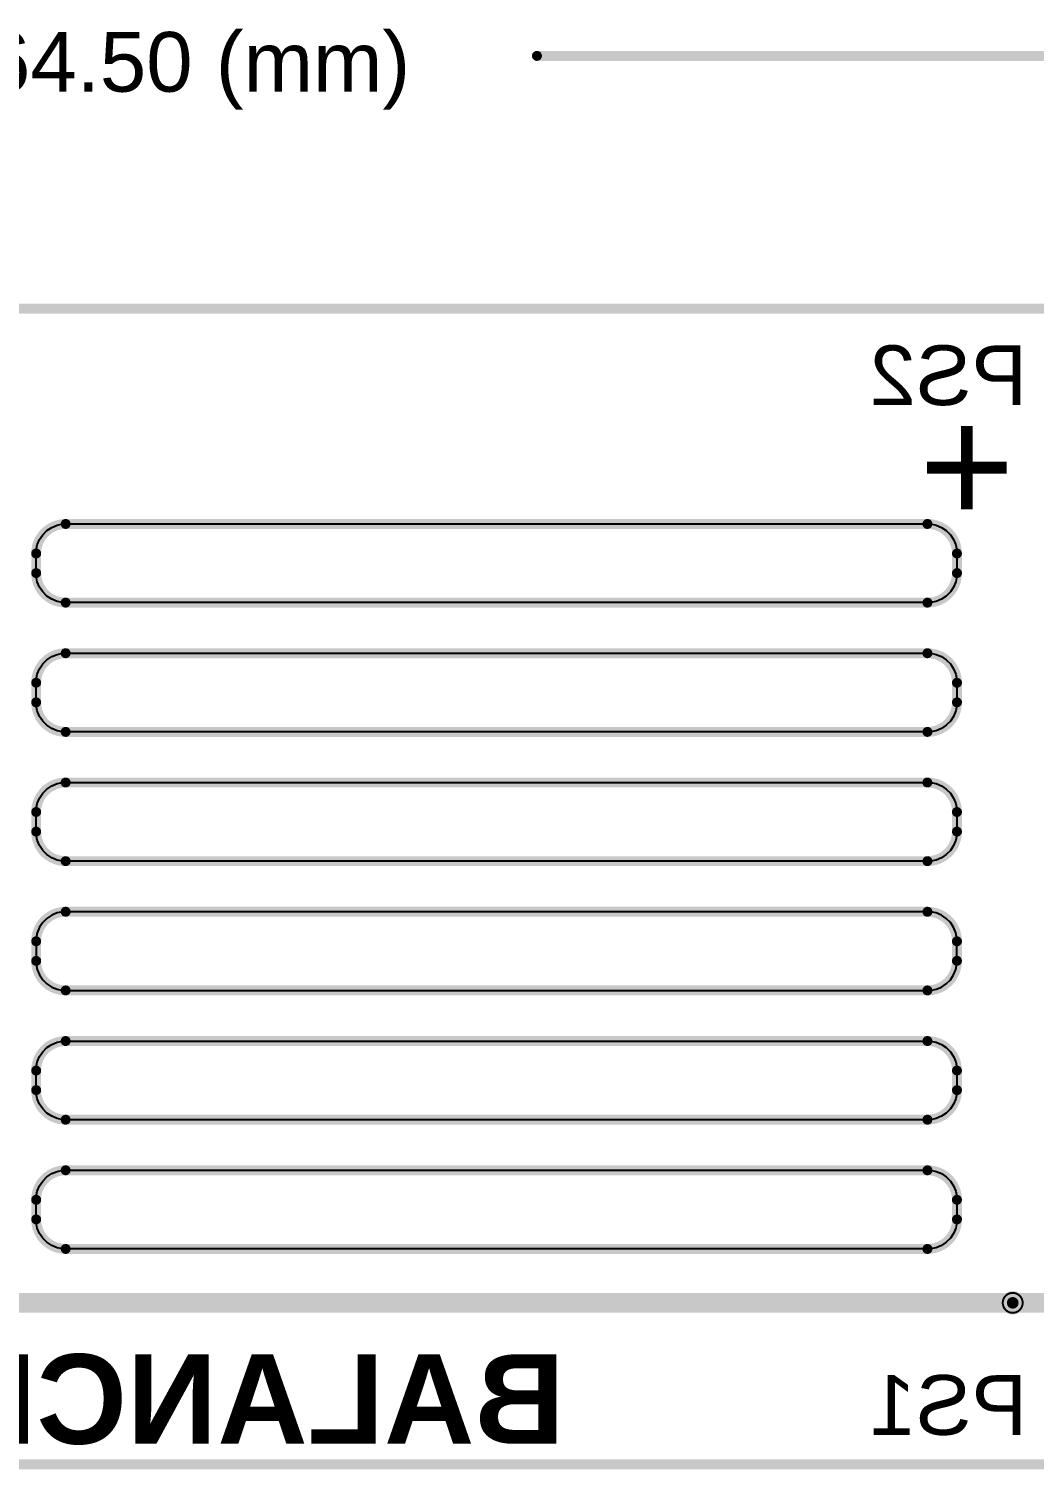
# Model space of a CAD drawing. Header units: inches. Extents: x -115 to 191, y -11 to 41.
# Drawn here: x -38.37 to -12.7, y -0.88 to 35.9 of the extents above; entities that cross this region are included whole.
import ezdxf

# ---------------------------------------------------------------- set-up
doc = ezdxf.new("R2010")
doc.units = ezdxf.units.IN
for name, color, linetype in [('Board Outline', 216, 'Continuous'), ('Bottom Layer', 5, 'Continuous'), ('Bottom Overlay', 54, 'Continuous'), ('Dimensions', 6, 'Continuous'), ('Drill Drawing', 1, 'Continuous'), ('Multi-Layer', 9, 'Continuous'), ('Top Layer', 1, 'Continuous'), ('Via Holes', 16, 'Continuous')]:
    doc.layers.add(name, color=color, linetype=linetype)
doc.styles.add('Arial', font='', dxfattribs={"height": 0.2})
doc.styles.add('Arial_Bold', font='', dxfattribs={"height": 0.2})
doc.styles.get('Arial').set_extended_font_data('Arial')
doc.styles.get('Arial_Bold').set_extended_font_data('Arial', bold=True)

# ---------------------------------------------------------------- blocks, each defined once
blk = doc.blocks.new('18650_CELL_PAD_B_11')
at = {"layer": 'Bottom Overlay', "style": 'Arial', "text_generation_flag": 2}
blk.add_text('+', height=3, rotation=180, dxfattribs=at).set_placement((6.347, 0.759))

msp = doc.modelspace()

# ---------------------------------------------------------------- hatches: boundary and pattern name
at = {"layer": 'Bottom Layer'}
h = msp.add_hatch(color=5, dxfattribs=at)
edge = h.paths.add_edge_path()
edge.add_arc((-13.248, 3.37), 0.3, 0, 360)
at = {"layer": 'Top Layer'}
h = msp.add_hatch(color=1, dxfattribs=at)
edge = h.paths.add_edge_path()
edge.add_arc((-13.248, 3.37), 0.3, 0, 360)
at = {"layer": 'Via Holes'}
h = msp.add_hatch(color=7, dxfattribs=at)
edge = h.paths.add_edge_path()
edge.add_arc((-13.248, 3.37), 0.15, 0, 360)

# ---------------------------------------------------------------- linework, layer by layer
at = {"layer": 'Board Outline'}
for points in [[(-63.75, 28.75, 0.254, 0.254, 0), (-0.75, 28.75, 0.254, 0.254, 0)], [(-38.179, 22.5, 0.254, 0.254, -0.414214), (-37.425, 23.254, 0.254, 0.254, 0)], [(-38.179, 22.5, 0.254, 0.254, -0.414214), (-37.425, 23.254, 0.254, 0.254, 0)], [(-38.179, 22.5, 0.254, 0.254, -0.414214), (-37.425, 23.254, 0.254, 0.254, 0)], [(-37.425, 23.254, 0.254, 0.254, 0), (-15.425, 23.254, 0.254, 0.254, 0)], [(-15.425, 23.254, 0.254, 0.254, -0.414214), (-14.671, 22.5, 0.254, 0.254, 0)], [(-15.425, 23.254, 0.254, 0.254, -0.414214), (-14.671, 22.5, 0.254, 0.254, 0)], [(-15.425, 23.254, 0.254, 0.254, -0.414214), (-14.671, 22.5, 0.254, 0.254, 0)], [(-38.179, 22, 0.254, 0.254, 0), (-38.179, 22.5, 0.254, 0.254, 0)], [(-14.671, 22, 0.254, 0.254, 0), (-14.671, 22.5, 0.254, 0.254, 0)], [(-37.425, 21.246, 0.254, 0.254, -0.414214), (-38.179, 22, 0.254, 0.254, 0)], [(-37.425, 21.246, 0.254, 0.254, -0.414214), (-38.179, 22, 0.254, 0.254, 0)], [(-37.425, 21.246, 0.254, 0.254, -0.414214), (-38.179, 22, 0.254, 0.254, 0)], [(-14.671, 22, 0.254, 0.254, -0.414214), (-15.425, 21.246, 0.254, 0.254, 0)], [(-14.671, 22, 0.254, 0.254, -0.414214), (-15.425, 21.246, 0.254, 0.254, 0)], [(-14.671, 22, 0.254, 0.254, -0.414214), (-15.425, 21.246, 0.254, 0.254, 0)], [(-37.425, 21.246, 0.254, 0.254, 0), (-15.425, 21.246, 0.254, 0.254, 0)], [(-38.179, 19.2, 0.254, 0.254, -0.414214), (-37.425, 19.954, 0.254, 0.254, 0)], [(-38.179, 19.2, 0.254, 0.254, -0.414214), (-37.425, 19.954, 0.254, 0.254, 0)], [(-38.179, 19.2, 0.254, 0.254, -0.414214), (-37.425, 19.954, 0.254, 0.254, 0)], [(-37.425, 19.954, 0.254, 0.254, 0), (-15.425, 19.954, 0.254, 0.254, 0)], [(-15.425, 19.954, 0.254, 0.254, -0.414214), (-14.671, 19.2, 0.254, 0.254, 0)], [(-15.425, 19.954, 0.254, 0.254, -0.414214), (-14.671, 19.2, 0.254, 0.254, 0)], [(-15.425, 19.954, 0.254, 0.254, -0.414214), (-14.671, 19.2, 0.254, 0.254, 0)], [(-38.179, 18.7, 0.254, 0.254, 0), (-38.179, 19.2, 0.254, 0.254, 0)], [(-14.671, 18.7, 0.254, 0.254, 0), (-14.671, 19.2, 0.254, 0.254, 0)], [(-37.425, 17.946, 0.254, 0.254, -0.414214), (-38.179, 18.7, 0.254, 0.254, 0)], [(-37.425, 17.946, 0.254, 0.254, -0.414214), (-38.179, 18.7, 0.254, 0.254, 0)], [(-37.425, 17.946, 0.254, 0.254, -0.414214), (-38.179, 18.7, 0.254, 0.254, 0)], [(-14.671, 18.7, 0.254, 0.254, -0.414214), (-15.425, 17.946, 0.254, 0.254, 0)], [(-14.671, 18.7, 0.254, 0.254, -0.414214), (-15.425, 17.946, 0.254, 0.254, 0)], [(-14.671, 18.7, 0.254, 0.254, -0.414214), (-15.425, 17.946, 0.254, 0.254, 0)], [(-37.425, 17.946, 0.254, 0.254, 0), (-15.425, 17.946, 0.254, 0.254, 0)], [(-38.179, 15.9, 0.254, 0.254, -0.414214), (-37.425, 16.654, 0.254, 0.254, 0)], [(-38.179, 15.9, 0.254, 0.254, -0.414214), (-37.425, 16.654, 0.254, 0.254, 0)], [(-38.179, 15.9, 0.254, 0.254, -0.414214), (-37.425, 16.654, 0.254, 0.254, 0)], [(-37.425, 16.654, 0.254, 0.254, 0), (-15.425, 16.654, 0.254, 0.254, 0)], [(-15.425, 16.654, 0.254, 0.254, -0.414214), (-14.671, 15.9, 0.254, 0.254, 0)], [(-15.425, 16.654, 0.254, 0.254, -0.414214), (-14.671, 15.9, 0.254, 0.254, 0)], [(-15.425, 16.654, 0.254, 0.254, -0.414214), (-14.671, 15.9, 0.254, 0.254, 0)], [(-38.179, 15.4, 0.254, 0.254, 0), (-38.179, 15.9, 0.254, 0.254, 0)], [(-14.671, 15.4, 0.254, 0.254, 0), (-14.671, 15.9, 0.254, 0.254, 0)], [(-37.425, 14.646, 0.254, 0.254, -0.414214), (-38.179, 15.4, 0.254, 0.254, 0)], [(-37.425, 14.646, 0.254, 0.254, -0.414214), (-38.179, 15.4, 0.254, 0.254, 0)], [(-37.425, 14.646, 0.254, 0.254, -0.414214), (-38.179, 15.4, 0.254, 0.254, 0)], [(-14.671, 15.4, 0.254, 0.254, -0.414214), (-15.425, 14.646, 0.254, 0.254, 0)], [(-14.671, 15.4, 0.254, 0.254, -0.414214), (-15.425, 14.646, 0.254, 0.254, 0)], [(-14.671, 15.4, 0.254, 0.254, -0.414214), (-15.425, 14.646, 0.254, 0.254, 0)], [(-37.425, 14.646, 0.254, 0.254, 0), (-15.425, 14.646, 0.254, 0.254, 0)], [(-38.179, 12.6, 0.254, 0.254, -0.414214), (-37.425, 13.354, 0.254, 0.254, 0)], [(-38.179, 12.6, 0.254, 0.254, -0.414214), (-37.425, 13.354, 0.254, 0.254, 0)], [(-38.179, 12.6, 0.254, 0.254, -0.414214), (-37.425, 13.354, 0.254, 0.254, 0)], [(-37.425, 13.354, 0.254, 0.254, 0), (-15.425, 13.354, 0.254, 0.254, 0)], [(-15.425, 13.354, 0.254, 0.254, -0.414214), (-14.671, 12.6, 0.254, 0.254, 0)], [(-15.425, 13.354, 0.254, 0.254, -0.414214), (-14.671, 12.6, 0.254, 0.254, 0)], [(-15.425, 13.354, 0.254, 0.254, -0.414214), (-14.671, 12.6, 0.254, 0.254, 0)], [(-38.179, 12.1, 0.254, 0.254, 0), (-38.179, 12.6, 0.254, 0.254, 0)], [(-14.671, 12.1, 0.254, 0.254, 0), (-14.671, 12.6, 0.254, 0.254, 0)], [(-37.425, 11.346, 0.254, 0.254, -0.414214), (-38.179, 12.1, 0.254, 0.254, 0)], [(-37.425, 11.346, 0.254, 0.254, -0.414214), (-38.179, 12.1, 0.254, 0.254, 0)], [(-37.425, 11.346, 0.254, 0.254, -0.414214), (-38.179, 12.1, 0.254, 0.254, 0)], [(-14.671, 12.1, 0.254, 0.254, -0.414214), (-15.425, 11.346, 0.254, 0.254, 0)], [(-14.671, 12.1, 0.254, 0.254, -0.414214), (-15.425, 11.346, 0.254, 0.254, 0)], [(-14.671, 12.1, 0.254, 0.254, -0.414214), (-15.425, 11.346, 0.254, 0.254, 0)], [(-37.425, 11.346, 0.254, 0.254, 0), (-15.425, 11.346, 0.254, 0.254, 0)], [(-38.179, 9.3, 0.254, 0.254, -0.414214), (-37.425, 10.054, 0.254, 0.254, 0)], [(-38.179, 9.3, 0.254, 0.254, -0.414214), (-37.425, 10.054, 0.254, 0.254, 0)], [(-38.179, 9.3, 0.254, 0.254, -0.414214), (-37.425, 10.054, 0.254, 0.254, 0)], [(-37.425, 10.054, 0.254, 0.254, 0), (-15.425, 10.054, 0.254, 0.254, 0)], [(-15.425, 10.054, 0.254, 0.254, -0.414214), (-14.671, 9.3, 0.254, 0.254, 0)], [(-15.425, 10.054, 0.254, 0.254, -0.414214), (-14.671, 9.3, 0.254, 0.254, 0)], [(-15.425, 10.054, 0.254, 0.254, -0.414214), (-14.671, 9.3, 0.254, 0.254, 0)], [(-38.179, 8.8, 0.254, 0.254, 0), (-38.179, 9.3, 0.254, 0.254, 0)], [(-14.671, 8.8, 0.254, 0.254, 0), (-14.671, 9.3, 0.254, 0.254, 0)], [(-37.425, 8.046, 0.254, 0.254, -0.414214), (-38.179, 8.8, 0.254, 0.254, 0)], [(-37.425, 8.046, 0.254, 0.254, -0.414214), (-38.179, 8.8, 0.254, 0.254, 0)], [(-37.425, 8.046, 0.254, 0.254, -0.414214), (-38.179, 8.8, 0.254, 0.254, 0)], [(-14.671, 8.8, 0.254, 0.254, -0.414214), (-15.425, 8.046, 0.254, 0.254, 0)], [(-14.671, 8.8, 0.254, 0.254, -0.414214), (-15.425, 8.046, 0.254, 0.254, 0)], [(-14.671, 8.8, 0.254, 0.254, -0.414214), (-15.425, 8.046, 0.254, 0.254, 0)], [(-37.425, 8.046, 0.254, 0.254, 0), (-15.425, 8.046, 0.254, 0.254, 0)], [(-38.179, 6, 0.254, 0.254, -0.414214), (-37.425, 6.754, 0.254, 0.254, 0)], [(-38.179, 6, 0.254, 0.254, -0.414214), (-37.425, 6.754, 0.254, 0.254, 0)], [(-38.179, 6, 0.254, 0.254, -0.414214), (-37.425, 6.754, 0.254, 0.254, 0)], [(-37.425, 6.754, 0.254, 0.254, 0), (-15.425, 6.754, 0.254, 0.254, 0)], [(-15.425, 6.754, 0.254, 0.254, -0.414214), (-14.671, 6, 0.254, 0.254, 0)], [(-15.425, 6.754, 0.254, 0.254, -0.414214), (-14.671, 6, 0.254, 0.254, 0)], [(-15.425, 6.754, 0.254, 0.254, -0.414214), (-14.671, 6, 0.254, 0.254, 0)], [(-38.179, 5.5, 0.254, 0.254, 0), (-38.179, 6, 0.254, 0.254, 0)], [(-14.671, 5.5, 0.254, 0.254, 0), (-14.671, 6, 0.254, 0.254, 0)], [(-37.425, 4.746, 0.254, 0.254, -0.414214), (-38.179, 5.5, 0.254, 0.254, 0)], [(-37.425, 4.746, 0.254, 0.254, -0.414214), (-38.179, 5.5, 0.254, 0.254, 0)], [(-37.425, 4.746, 0.254, 0.254, -0.414214), (-38.179, 5.5, 0.254, 0.254, 0)], [(-14.671, 5.5, 0.254, 0.254, -0.414214), (-15.425, 4.746, 0.254, 0.254, 0)], [(-14.671, 5.5, 0.254, 0.254, -0.414214), (-15.425, 4.746, 0.254, 0.254, 0)], [(-14.671, 5.5, 0.254, 0.254, -0.414214), (-15.425, 4.746, 0.254, 0.254, 0)], [(-37.425, 4.746, 0.254, 0.254, 0), (-15.425, 4.746, 0.254, 0.254, 0)], [(-63.75, -0.75, 0.254, 0.254, 0), (-0.75, -0.75, 0.254, 0.254, 0)]]:
    msp.add_lwpolyline(points, format="xyseb", dxfattribs=at)
for points in [[(-37.489, 23.254, 0.127, 0.127, 1), (-37.362, 23.254, 0.127, 0.127, 1)], [(-37.489, 23.254, 0.127, 0.127, 1), (-37.362, 23.254, 0.127, 0.127, 1)], [(-37.489, 23.254, 0.127, 0.127, 1), (-37.362, 23.254, 0.127, 0.127, 1)], [(-37.489, 23.254, 0.127, 0.127, 1), (-37.362, 23.254, 0.127, 0.127, 1)], [(-15.489, 23.254, 0.127, 0.127, 1), (-15.362, 23.254, 0.127, 0.127, 1)], [(-15.489, 23.254, 0.127, 0.127, 1), (-15.362, 23.254, 0.127, 0.127, 1)], [(-15.489, 23.254, 0.127, 0.127, 1), (-15.362, 23.254, 0.127, 0.127, 1)], [(-15.489, 23.254, 0.127, 0.127, 1), (-15.362, 23.254, 0.127, 0.127, 1)], [(-38.242, 22.5, 0.127, 0.127, 1), (-38.115, 22.5, 0.127, 0.127, 1)], [(-38.242, 22.5, 0.127, 0.127, 1), (-38.115, 22.5, 0.127, 0.127, 1)], [(-38.242, 22.5, 0.127, 0.127, 1), (-38.115, 22.5, 0.127, 0.127, 1)], [(-38.242, 22.5, 0.127, 0.127, 1), (-38.115, 22.5, 0.127, 0.127, 1)], [(-14.735, 22.5, 0.127, 0.127, 1), (-14.608, 22.5, 0.127, 0.127, 1)], [(-14.735, 22.5, 0.127, 0.127, 1), (-14.608, 22.5, 0.127, 0.127, 1)], [(-14.735, 22.5, 0.127, 0.127, 1), (-14.608, 22.5, 0.127, 0.127, 1)], [(-14.735, 22.5, 0.127, 0.127, 1), (-14.608, 22.5, 0.127, 0.127, 1)], [(-38.242, 22, 0.127, 0.127, 1), (-38.115, 22, 0.127, 0.127, 1)], [(-38.242, 22, 0.127, 0.127, 1), (-38.115, 22, 0.127, 0.127, 1)], [(-38.242, 22, 0.127, 0.127, 1), (-38.115, 22, 0.127, 0.127, 1)], [(-38.242, 22, 0.127, 0.127, 1), (-38.115, 22, 0.127, 0.127, 1)], [(-14.735, 22, 0.127, 0.127, 1), (-14.608, 22, 0.127, 0.127, 1)], [(-14.735, 22, 0.127, 0.127, 1), (-14.608, 22, 0.127, 0.127, 1)], [(-14.735, 22, 0.127, 0.127, 1), (-14.608, 22, 0.127, 0.127, 1)], [(-14.735, 22, 0.127, 0.127, 1), (-14.608, 22, 0.127, 0.127, 1)], [(-37.489, 21.246, 0.127, 0.127, 1), (-37.362, 21.246, 0.127, 0.127, 1)], [(-37.489, 21.246, 0.127, 0.127, 1), (-37.362, 21.246, 0.127, 0.127, 1)], [(-37.489, 21.246, 0.127, 0.127, 1), (-37.362, 21.246, 0.127, 0.127, 1)], [(-37.489, 21.246, 0.127, 0.127, 1), (-37.362, 21.246, 0.127, 0.127, 1)], [(-15.489, 21.246, 0.127, 0.127, 1), (-15.362, 21.246, 0.127, 0.127, 1)], [(-15.489, 21.246, 0.127, 0.127, 1), (-15.362, 21.246, 0.127, 0.127, 1)], [(-15.489, 21.246, 0.127, 0.127, 1), (-15.362, 21.246, 0.127, 0.127, 1)], [(-15.489, 21.246, 0.127, 0.127, 1), (-15.362, 21.246, 0.127, 0.127, 1)], [(-37.489, 19.954, 0.127, 0.127, 1), (-37.362, 19.954, 0.127, 0.127, 1)], [(-37.489, 19.954, 0.127, 0.127, 1), (-37.362, 19.954, 0.127, 0.127, 1)], [(-37.489, 19.954, 0.127, 0.127, 1), (-37.362, 19.954, 0.127, 0.127, 1)], [(-37.489, 19.954, 0.127, 0.127, 1), (-37.362, 19.954, 0.127, 0.127, 1)], [(-15.489, 19.954, 0.127, 0.127, 1), (-15.362, 19.954, 0.127, 0.127, 1)], [(-15.489, 19.954, 0.127, 0.127, 1), (-15.362, 19.954, 0.127, 0.127, 1)], [(-15.489, 19.954, 0.127, 0.127, 1), (-15.362, 19.954, 0.127, 0.127, 1)], [(-15.489, 19.954, 0.127, 0.127, 1), (-15.362, 19.954, 0.127, 0.127, 1)], [(-38.242, 19.2, 0.127, 0.127, 1), (-38.115, 19.2, 0.127, 0.127, 1)], [(-38.242, 19.2, 0.127, 0.127, 1), (-38.115, 19.2, 0.127, 0.127, 1)], [(-38.242, 19.2, 0.127, 0.127, 1), (-38.115, 19.2, 0.127, 0.127, 1)], [(-38.242, 19.2, 0.127, 0.127, 1), (-38.115, 19.2, 0.127, 0.127, 1)], [(-14.735, 19.2, 0.127, 0.127, 1), (-14.608, 19.2, 0.127, 0.127, 1)], [(-14.735, 19.2, 0.127, 0.127, 1), (-14.608, 19.2, 0.127, 0.127, 1)], [(-14.735, 19.2, 0.127, 0.127, 1), (-14.608, 19.2, 0.127, 0.127, 1)], [(-14.735, 19.2, 0.127, 0.127, 1), (-14.608, 19.2, 0.127, 0.127, 1)], [(-38.242, 18.7, 0.127, 0.127, 1), (-38.115, 18.7, 0.127, 0.127, 1)], [(-38.242, 18.7, 0.127, 0.127, 1), (-38.115, 18.7, 0.127, 0.127, 1)], [(-38.242, 18.7, 0.127, 0.127, 1), (-38.115, 18.7, 0.127, 0.127, 1)], [(-38.242, 18.7, 0.127, 0.127, 1), (-38.115, 18.7, 0.127, 0.127, 1)], [(-14.735, 18.7, 0.127, 0.127, 1), (-14.608, 18.7, 0.127, 0.127, 1)], [(-14.735, 18.7, 0.127, 0.127, 1), (-14.608, 18.7, 0.127, 0.127, 1)], [(-14.735, 18.7, 0.127, 0.127, 1), (-14.608, 18.7, 0.127, 0.127, 1)], [(-14.735, 18.7, 0.127, 0.127, 1), (-14.608, 18.7, 0.127, 0.127, 1)], [(-37.489, 17.946, 0.127, 0.127, 1), (-37.362, 17.946, 0.127, 0.127, 1)], [(-37.489, 17.946, 0.127, 0.127, 1), (-37.362, 17.946, 0.127, 0.127, 1)], [(-37.489, 17.946, 0.127, 0.127, 1), (-37.362, 17.946, 0.127, 0.127, 1)], [(-37.489, 17.946, 0.127, 0.127, 1), (-37.362, 17.946, 0.127, 0.127, 1)], [(-15.489, 17.946, 0.127, 0.127, 1), (-15.362, 17.946, 0.127, 0.127, 1)], [(-15.489, 17.946, 0.127, 0.127, 1), (-15.362, 17.946, 0.127, 0.127, 1)], [(-15.489, 17.946, 0.127, 0.127, 1), (-15.362, 17.946, 0.127, 0.127, 1)], [(-15.489, 17.946, 0.127, 0.127, 1), (-15.362, 17.946, 0.127, 0.127, 1)], [(-37.489, 16.654, 0.127, 0.127, 1), (-37.362, 16.654, 0.127, 0.127, 1)], [(-37.489, 16.654, 0.127, 0.127, 1), (-37.362, 16.654, 0.127, 0.127, 1)], [(-37.489, 16.654, 0.127, 0.127, 1), (-37.362, 16.654, 0.127, 0.127, 1)], [(-37.489, 16.654, 0.127, 0.127, 1), (-37.362, 16.654, 0.127, 0.127, 1)], [(-15.489, 16.654, 0.127, 0.127, 1), (-15.362, 16.654, 0.127, 0.127, 1)], [(-15.489, 16.654, 0.127, 0.127, 1), (-15.362, 16.654, 0.127, 0.127, 1)], [(-15.489, 16.654, 0.127, 0.127, 1), (-15.362, 16.654, 0.127, 0.127, 1)], [(-15.489, 16.654, 0.127, 0.127, 1), (-15.362, 16.654, 0.127, 0.127, 1)], [(-38.242, 15.9, 0.127, 0.127, 1), (-38.115, 15.9, 0.127, 0.127, 1)], [(-38.242, 15.9, 0.127, 0.127, 1), (-38.115, 15.9, 0.127, 0.127, 1)], [(-38.242, 15.9, 0.127, 0.127, 1), (-38.115, 15.9, 0.127, 0.127, 1)], [(-38.242, 15.9, 0.127, 0.127, 1), (-38.115, 15.9, 0.127, 0.127, 1)], [(-14.735, 15.9, 0.127, 0.127, 1), (-14.608, 15.9, 0.127, 0.127, 1)], [(-14.735, 15.9, 0.127, 0.127, 1), (-14.608, 15.9, 0.127, 0.127, 1)], [(-14.735, 15.9, 0.127, 0.127, 1), (-14.608, 15.9, 0.127, 0.127, 1)], [(-14.735, 15.9, 0.127, 0.127, 1), (-14.608, 15.9, 0.127, 0.127, 1)], [(-38.242, 15.4, 0.127, 0.127, 1), (-38.115, 15.4, 0.127, 0.127, 1)], [(-38.242, 15.4, 0.127, 0.127, 1), (-38.115, 15.4, 0.127, 0.127, 1)], [(-38.242, 15.4, 0.127, 0.127, 1), (-38.115, 15.4, 0.127, 0.127, 1)], [(-38.242, 15.4, 0.127, 0.127, 1), (-38.115, 15.4, 0.127, 0.127, 1)], [(-14.735, 15.4, 0.127, 0.127, 1), (-14.608, 15.4, 0.127, 0.127, 1)], [(-14.735, 15.4, 0.127, 0.127, 1), (-14.608, 15.4, 0.127, 0.127, 1)], [(-14.735, 15.4, 0.127, 0.127, 1), (-14.608, 15.4, 0.127, 0.127, 1)], [(-14.735, 15.4, 0.127, 0.127, 1), (-14.608, 15.4, 0.127, 0.127, 1)], [(-37.489, 14.646, 0.127, 0.127, 1), (-37.362, 14.646, 0.127, 0.127, 1)], [(-37.489, 14.646, 0.127, 0.127, 1), (-37.362, 14.646, 0.127, 0.127, 1)], [(-37.489, 14.646, 0.127, 0.127, 1), (-37.362, 14.646, 0.127, 0.127, 1)], [(-37.489, 14.646, 0.127, 0.127, 1), (-37.362, 14.646, 0.127, 0.127, 1)], [(-15.489, 14.646, 0.127, 0.127, 1), (-15.362, 14.646, 0.127, 0.127, 1)], [(-15.489, 14.646, 0.127, 0.127, 1), (-15.362, 14.646, 0.127, 0.127, 1)], [(-15.489, 14.646, 0.127, 0.127, 1), (-15.362, 14.646, 0.127, 0.127, 1)], [(-15.489, 14.646, 0.127, 0.127, 1), (-15.362, 14.646, 0.127, 0.127, 1)], [(-37.489, 13.354, 0.127, 0.127, 1), (-37.362, 13.354, 0.127, 0.127, 1)], [(-37.489, 13.354, 0.127, 0.127, 1), (-37.362, 13.354, 0.127, 0.127, 1)], [(-37.489, 13.354, 0.127, 0.127, 1), (-37.362, 13.354, 0.127, 0.127, 1)], [(-37.489, 13.354, 0.127, 0.127, 1), (-37.362, 13.354, 0.127, 0.127, 1)], [(-15.489, 13.354, 0.127, 0.127, 1), (-15.362, 13.354, 0.127, 0.127, 1)], [(-15.489, 13.354, 0.127, 0.127, 1), (-15.362, 13.354, 0.127, 0.127, 1)], [(-15.489, 13.354, 0.127, 0.127, 1), (-15.362, 13.354, 0.127, 0.127, 1)], [(-15.489, 13.354, 0.127, 0.127, 1), (-15.362, 13.354, 0.127, 0.127, 1)], [(-38.242, 12.6, 0.127, 0.127, 1), (-38.115, 12.6, 0.127, 0.127, 1)], [(-38.242, 12.6, 0.127, 0.127, 1), (-38.115, 12.6, 0.127, 0.127, 1)], [(-38.242, 12.6, 0.127, 0.127, 1), (-38.115, 12.6, 0.127, 0.127, 1)], [(-38.242, 12.6, 0.127, 0.127, 1), (-38.115, 12.6, 0.127, 0.127, 1)], [(-14.735, 12.6, 0.127, 0.127, 1), (-14.608, 12.6, 0.127, 0.127, 1)], [(-14.735, 12.6, 0.127, 0.127, 1), (-14.608, 12.6, 0.127, 0.127, 1)], [(-14.735, 12.6, 0.127, 0.127, 1), (-14.608, 12.6, 0.127, 0.127, 1)], [(-14.735, 12.6, 0.127, 0.127, 1), (-14.608, 12.6, 0.127, 0.127, 1)], [(-38.242, 12.1, 0.127, 0.127, 1), (-38.115, 12.1, 0.127, 0.127, 1)], [(-38.242, 12.1, 0.127, 0.127, 1), (-38.115, 12.1, 0.127, 0.127, 1)], [(-38.242, 12.1, 0.127, 0.127, 1), (-38.115, 12.1, 0.127, 0.127, 1)], [(-38.242, 12.1, 0.127, 0.127, 1), (-38.115, 12.1, 0.127, 0.127, 1)], [(-14.735, 12.1, 0.127, 0.127, 1), (-14.608, 12.1, 0.127, 0.127, 1)], [(-14.735, 12.1, 0.127, 0.127, 1), (-14.608, 12.1, 0.127, 0.127, 1)], [(-14.735, 12.1, 0.127, 0.127, 1), (-14.608, 12.1, 0.127, 0.127, 1)], [(-14.735, 12.1, 0.127, 0.127, 1), (-14.608, 12.1, 0.127, 0.127, 1)], [(-37.489, 11.346, 0.127, 0.127, 1), (-37.362, 11.346, 0.127, 0.127, 1)], [(-37.489, 11.346, 0.127, 0.127, 1), (-37.362, 11.346, 0.127, 0.127, 1)], [(-37.489, 11.346, 0.127, 0.127, 1), (-37.362, 11.346, 0.127, 0.127, 1)], [(-37.489, 11.346, 0.127, 0.127, 1), (-37.362, 11.346, 0.127, 0.127, 1)], [(-15.489, 11.346, 0.127, 0.127, 1), (-15.362, 11.346, 0.127, 0.127, 1)], [(-15.489, 11.346, 0.127, 0.127, 1), (-15.362, 11.346, 0.127, 0.127, 1)], [(-15.489, 11.346, 0.127, 0.127, 1), (-15.362, 11.346, 0.127, 0.127, 1)], [(-15.489, 11.346, 0.127, 0.127, 1), (-15.362, 11.346, 0.127, 0.127, 1)], [(-37.489, 10.054, 0.127, 0.127, 1), (-37.362, 10.054, 0.127, 0.127, 1)], [(-37.489, 10.054, 0.127, 0.127, 1), (-37.362, 10.054, 0.127, 0.127, 1)], [(-37.489, 10.054, 0.127, 0.127, 1), (-37.362, 10.054, 0.127, 0.127, 1)], [(-37.489, 10.054, 0.127, 0.127, 1), (-37.362, 10.054, 0.127, 0.127, 1)], [(-15.489, 10.054, 0.127, 0.127, 1), (-15.362, 10.054, 0.127, 0.127, 1)], [(-15.489, 10.054, 0.127, 0.127, 1), (-15.362, 10.054, 0.127, 0.127, 1)], [(-15.489, 10.054, 0.127, 0.127, 1), (-15.362, 10.054, 0.127, 0.127, 1)], [(-15.489, 10.054, 0.127, 0.127, 1), (-15.362, 10.054, 0.127, 0.127, 1)], [(-38.242, 9.3, 0.127, 0.127, 1), (-38.115, 9.3, 0.127, 0.127, 1)], [(-38.242, 9.3, 0.127, 0.127, 1), (-38.115, 9.3, 0.127, 0.127, 1)], [(-38.242, 9.3, 0.127, 0.127, 1), (-38.115, 9.3, 0.127, 0.127, 1)], [(-38.242, 9.3, 0.127, 0.127, 1), (-38.115, 9.3, 0.127, 0.127, 1)], [(-14.735, 9.3, 0.127, 0.127, 1), (-14.608, 9.3, 0.127, 0.127, 1)], [(-14.735, 9.3, 0.127, 0.127, 1), (-14.608, 9.3, 0.127, 0.127, 1)], [(-14.735, 9.3, 0.127, 0.127, 1), (-14.608, 9.3, 0.127, 0.127, 1)], [(-14.735, 9.3, 0.127, 0.127, 1), (-14.608, 9.3, 0.127, 0.127, 1)], [(-38.242, 8.8, 0.127, 0.127, 1), (-38.115, 8.8, 0.127, 0.127, 1)], [(-38.242, 8.8, 0.127, 0.127, 1), (-38.115, 8.8, 0.127, 0.127, 1)], [(-38.242, 8.8, 0.127, 0.127, 1), (-38.115, 8.8, 0.127, 0.127, 1)], [(-38.242, 8.8, 0.127, 0.127, 1), (-38.115, 8.8, 0.127, 0.127, 1)], [(-14.735, 8.8, 0.127, 0.127, 1), (-14.608, 8.8, 0.127, 0.127, 1)], [(-14.735, 8.8, 0.127, 0.127, 1), (-14.608, 8.8, 0.127, 0.127, 1)], [(-14.735, 8.8, 0.127, 0.127, 1), (-14.608, 8.8, 0.127, 0.127, 1)], [(-14.735, 8.8, 0.127, 0.127, 1), (-14.608, 8.8, 0.127, 0.127, 1)], [(-37.489, 8.046, 0.127, 0.127, 1), (-37.362, 8.046, 0.127, 0.127, 1)], [(-37.489, 8.046, 0.127, 0.127, 1), (-37.362, 8.046, 0.127, 0.127, 1)], [(-37.489, 8.046, 0.127, 0.127, 1), (-37.362, 8.046, 0.127, 0.127, 1)], [(-37.489, 8.046, 0.127, 0.127, 1), (-37.362, 8.046, 0.127, 0.127, 1)], [(-15.489, 8.046, 0.127, 0.127, 1), (-15.362, 8.046, 0.127, 0.127, 1)], [(-15.489, 8.046, 0.127, 0.127, 1), (-15.362, 8.046, 0.127, 0.127, 1)], [(-15.489, 8.046, 0.127, 0.127, 1), (-15.362, 8.046, 0.127, 0.127, 1)], [(-15.489, 8.046, 0.127, 0.127, 1), (-15.362, 8.046, 0.127, 0.127, 1)], [(-37.489, 6.754, 0.127, 0.127, 1), (-37.362, 6.754, 0.127, 0.127, 1)], [(-37.489, 6.754, 0.127, 0.127, 1), (-37.362, 6.754, 0.127, 0.127, 1)], [(-37.489, 6.754, 0.127, 0.127, 1), (-37.362, 6.754, 0.127, 0.127, 1)], [(-37.489, 6.754, 0.127, 0.127, 1), (-37.362, 6.754, 0.127, 0.127, 1)], [(-15.489, 6.754, 0.127, 0.127, 1), (-15.362, 6.754, 0.127, 0.127, 1)], [(-15.489, 6.754, 0.127, 0.127, 1), (-15.362, 6.754, 0.127, 0.127, 1)], [(-15.489, 6.754, 0.127, 0.127, 1), (-15.362, 6.754, 0.127, 0.127, 1)], [(-15.489, 6.754, 0.127, 0.127, 1), (-15.362, 6.754, 0.127, 0.127, 1)], [(-38.242, 6, 0.127, 0.127, 1), (-38.115, 6, 0.127, 0.127, 1)], [(-38.242, 6, 0.127, 0.127, 1), (-38.115, 6, 0.127, 0.127, 1)], [(-38.242, 6, 0.127, 0.127, 1), (-38.115, 6, 0.127, 0.127, 1)], [(-38.242, 6, 0.127, 0.127, 1), (-38.115, 6, 0.127, 0.127, 1)], [(-14.735, 6, 0.127, 0.127, 1), (-14.608, 6, 0.127, 0.127, 1)], [(-14.735, 6, 0.127, 0.127, 1), (-14.608, 6, 0.127, 0.127, 1)], [(-14.735, 6, 0.127, 0.127, 1), (-14.608, 6, 0.127, 0.127, 1)], [(-14.735, 6, 0.127, 0.127, 1), (-14.608, 6, 0.127, 0.127, 1)], [(-38.242, 5.5, 0.127, 0.127, 1), (-38.115, 5.5, 0.127, 0.127, 1)], [(-38.242, 5.5, 0.127, 0.127, 1), (-38.115, 5.5, 0.127, 0.127, 1)], [(-38.242, 5.5, 0.127, 0.127, 1), (-38.115, 5.5, 0.127, 0.127, 1)], [(-38.242, 5.5, 0.127, 0.127, 1), (-38.115, 5.5, 0.127, 0.127, 1)], [(-14.735, 5.5, 0.127, 0.127, 1), (-14.608, 5.5, 0.127, 0.127, 1)], [(-14.735, 5.5, 0.127, 0.127, 1), (-14.608, 5.5, 0.127, 0.127, 1)], [(-14.735, 5.5, 0.127, 0.127, 1), (-14.608, 5.5, 0.127, 0.127, 1)], [(-14.735, 5.5, 0.127, 0.127, 1), (-14.608, 5.5, 0.127, 0.127, 1)], [(-37.489, 4.746, 0.127, 0.127, 1), (-37.362, 4.746, 0.127, 0.127, 1)], [(-37.489, 4.746, 0.127, 0.127, 1), (-37.362, 4.746, 0.127, 0.127, 1)], [(-37.489, 4.746, 0.127, 0.127, 1), (-37.362, 4.746, 0.127, 0.127, 1)], [(-37.489, 4.746, 0.127, 0.127, 1), (-37.362, 4.746, 0.127, 0.127, 1)], [(-15.489, 4.746, 0.127, 0.127, 1), (-15.362, 4.746, 0.127, 0.127, 1)], [(-15.489, 4.746, 0.127, 0.127, 1), (-15.362, 4.746, 0.127, 0.127, 1)], [(-15.489, 4.746, 0.127, 0.127, 1), (-15.362, 4.746, 0.127, 0.127, 1)], [(-15.489, 4.746, 0.127, 0.127, 1), (-15.362, 4.746, 0.127, 0.127, 1)]]:
    msp.add_lwpolyline(points, format="xyseb", close=True, dxfattribs=at)
at = {"layer": 'Bottom Layer'}
msp.add_lwpolyline([(-13.248, 3.37, 0.508, 0.508, 0), (-7.48, 3.37, 0.508, 0.508, 0)], format="xyseb", dxfattribs=at)
msp.add_lwpolyline([(-13.375, 3.37, 0.254, 0.254, 1), (-13.121, 3.37, 0.254, 0.254, 1)], format="xyseb", close=True, dxfattribs=at)
at = {"layer": 'Dimensions'}
msp.add_lwpolyline([(-25.394, 35.204, 0.254, 0.254, 0), (0, 35.204, 0.254, 0.254, 0)], format="xyseb", dxfattribs=at)
msp.add_lwpolyline([(-25.458, 35.204, 0.127, 0.127, 1), (-25.331, 35.204, 0.127, 0.127, 1)], format="xyseb", close=True, dxfattribs=at)
at = {"layer": 'Drill Drawing'}
for points in [[(-12.994, 3.37, 0.0508, 0.0508, 1), (-13.502, 3.37, 0.0508, 0.0508, 1)], [(-13.514, 3.37, 0.0254, 0.0254, 1), (-13.489, 3.37, 0.0254, 0.0254, 1)], [(-13.006, 3.37, 0.0254, 0.0254, 1), (-12.981, 3.37, 0.0254, 0.0254, 1)]]:
    msp.add_lwpolyline(points, format="xyseb", close=True, dxfattribs=at)
at = {"layer": 'Multi-Layer'}
for p, q in [((-37.905, 23.085), (-37.782, 23.168)), ((-37.782, 23.168), (-37.645, 23.225)), ((-37.645, 23.225), (-37.499, 23.254)), ((-37.499, 23.254), (-37.425, 23.254)), ((-37.425, 23.254), (-37.425, 23.254)), ((-37.425, 23.254), (-15.425, 23.254)), ((-15.425, 23.254), (-15.351, 23.254)), ((-15.351, 23.254), (-15.205, 23.225)), ((-15.205, 23.225), (-15.068, 23.168)), ((-15.068, 23.168), (-14.945, 23.085)), ((-38.15, 22.72), (-38.093, 22.857)), ((-38.093, 22.857), (-38.01, 22.98)), ((-38.01, 22.98), (-37.905, 23.085)), ((-14.945, 23.085), (-14.84, 22.98)), ((-14.84, 22.98), (-14.757, 22.857)), ((-14.757, 22.857), (-14.7, 22.72)), ((-38.179, 22.574), (-38.15, 22.72)), ((-38.179, 22.5), (-38.179, 22.574)), ((-38.179, 22), (-38.179, 22.5)), ((-14.7, 22.72), (-14.671, 22.574)), ((-14.671, 22.574), (-14.671, 22.5)), ((-14.671, 22.5), (-14.671, 22.5)), ((-14.671, 22.5), (-14.671, 22)), ((-38.179, 22), (-38.179, 22)), ((-38.179, 21.926), (-38.179, 22)), ((-38.15, 21.78), (-38.179, 21.926)), ((-38.093, 21.643), (-38.15, 21.78)), ((-14.7, 21.78), (-14.757, 21.643)), ((-14.671, 21.926), (-14.7, 21.78)), ((-14.671, 22), (-14.671, 21.926)), ((-38.01, 21.52), (-38.093, 21.643)), ((-37.905, 21.415), (-38.01, 21.52)), ((-37.782, 21.332), (-37.905, 21.415)), ((-37.645, 21.275), (-37.782, 21.332)), ((-15.068, 21.332), (-15.205, 21.275)), ((-14.945, 21.415), (-15.068, 21.332)), ((-14.84, 21.52), (-14.945, 21.415)), ((-14.757, 21.643), (-14.84, 21.52)), ((-37.499, 21.246), (-37.645, 21.275)), ((-37.425, 21.246), (-37.499, 21.246)), ((-15.425, 21.246), (-37.425, 21.246)), ((-15.351, 21.246), (-15.425, 21.246)), ((-15.425, 21.246), (-15.425, 21.246)), ((-15.205, 21.275), (-15.351, 21.246)), ((-37.905, 19.785), (-37.782, 19.868)), ((-37.782, 19.868), (-37.645, 19.925)), ((-37.645, 19.925), (-37.499, 19.954)), ((-37.499, 19.954), (-37.425, 19.954)), ((-37.425, 19.954), (-37.425, 19.954)), ((-37.425, 19.954), (-15.425, 19.954)), ((-15.425, 19.954), (-15.351, 19.954)), ((-15.351, 19.954), (-15.205, 19.925)), ((-15.205, 19.925), (-15.068, 19.868)), ((-15.068, 19.868), (-14.945, 19.785)), ((-38.15, 19.42), (-38.093, 19.557)), ((-38.093, 19.557), (-38.01, 19.68)), ((-38.01, 19.68), (-37.905, 19.785)), ((-14.945, 19.785), (-14.84, 19.68)), ((-14.84, 19.68), (-14.757, 19.557)), ((-14.757, 19.557), (-14.7, 19.42)), ((-38.179, 19.274), (-38.15, 19.42)), ((-38.179, 19.2), (-38.179, 19.274)), ((-38.179, 18.7), (-38.179, 19.2)), ((-14.7, 19.42), (-14.671, 19.274)), ((-14.671, 19.274), (-14.671, 19.2)), ((-14.671, 19.2), (-14.671, 19.2)), ((-14.671, 19.2), (-14.671, 18.7)), ((-38.179, 18.7), (-38.179, 18.7)), ((-38.179, 18.626), (-38.179, 18.7)), ((-38.15, 18.48), (-38.179, 18.626)), ((-38.093, 18.343), (-38.15, 18.48)), ((-14.7, 18.48), (-14.757, 18.343)), ((-14.671, 18.626), (-14.7, 18.48)), ((-14.671, 18.7), (-14.671, 18.626)), ((-38.01, 18.22), (-38.093, 18.343)), ((-37.905, 18.115), (-38.01, 18.22)), ((-37.782, 18.032), (-37.905, 18.115)), ((-37.645, 17.975), (-37.782, 18.032)), ((-15.068, 18.032), (-15.205, 17.975)), ((-14.945, 18.115), (-15.068, 18.032)), ((-14.84, 18.22), (-14.945, 18.115)), ((-14.757, 18.343), (-14.84, 18.22)), ((-37.499, 17.946), (-37.645, 17.975)), ((-37.425, 17.946), (-37.499, 17.946)), ((-15.425, 17.946), (-37.425, 17.946)), ((-15.351, 17.946), (-15.425, 17.946)), ((-15.425, 17.946), (-15.425, 17.946)), ((-15.205, 17.975), (-15.351, 17.946)), ((-37.905, 16.485), (-37.782, 16.568)), ((-37.782, 16.568), (-37.645, 16.625)), ((-37.645, 16.625), (-37.499, 16.654)), ((-37.499, 16.654), (-37.425, 16.654)), ((-37.425, 16.654), (-37.425, 16.654)), ((-37.425, 16.654), (-15.425, 16.654)), ((-15.425, 16.654), (-15.351, 16.654)), ((-15.351, 16.654), (-15.205, 16.625)), ((-15.205, 16.625), (-15.068, 16.568)), ((-15.068, 16.568), (-14.945, 16.485)), ((-38.15, 16.12), (-38.093, 16.257)), ((-38.093, 16.257), (-38.01, 16.38)), ((-38.01, 16.38), (-37.905, 16.485)), ((-14.945, 16.485), (-14.84, 16.38)), ((-14.84, 16.38), (-14.757, 16.257)), ((-14.757, 16.257), (-14.7, 16.12)), ((-38.179, 15.974), (-38.15, 16.12)), ((-38.179, 15.9), (-38.179, 15.974)), ((-38.179, 15.4), (-38.179, 15.9)), ((-14.7, 16.12), (-14.671, 15.974)), ((-14.671, 15.974), (-14.671, 15.9)), ((-14.671, 15.9), (-14.671, 15.9)), ((-14.671, 15.9), (-14.671, 15.4)), ((-38.179, 15.4), (-38.179, 15.4)), ((-38.179, 15.326), (-38.179, 15.4)), ((-38.15, 15.18), (-38.179, 15.326)), ((-38.093, 15.043), (-38.15, 15.18)), ((-14.7, 15.18), (-14.757, 15.043)), ((-14.671, 15.326), (-14.7, 15.18)), ((-14.671, 15.4), (-14.671, 15.326)), ((-38.01, 14.92), (-38.093, 15.043)), ((-37.905, 14.815), (-38.01, 14.92)), ((-37.782, 14.732), (-37.905, 14.815)), ((-37.645, 14.675), (-37.782, 14.732)), ((-15.068, 14.732), (-15.205, 14.675)), ((-14.945, 14.815), (-15.068, 14.732)), ((-14.84, 14.92), (-14.945, 14.815)), ((-14.757, 15.043), (-14.84, 14.92)), ((-37.499, 14.646), (-37.645, 14.675)), ((-37.425, 14.646), (-37.499, 14.646)), ((-15.425, 14.646), (-37.425, 14.646)), ((-15.351, 14.646), (-15.425, 14.646)), ((-15.425, 14.646), (-15.425, 14.646)), ((-15.205, 14.675), (-15.351, 14.646)), ((-37.782, 13.268), (-37.905, 13.185)), ((-37.645, 13.325), (-37.782, 13.268)), ((-37.499, 13.354), (-37.645, 13.325)), ((-37.425, 13.354), (-37.499, 13.354)), ((-15.425, 13.354), (-37.425, 13.354)), ((-15.351, 13.354), (-15.425, 13.354)), ((-15.425, 13.354), (-15.425, 13.354)), ((-15.205, 13.325), (-15.351, 13.354)), ((-15.068, 13.268), (-15.205, 13.325)), ((-14.945, 13.185), (-15.068, 13.268)), ((-38.093, 12.957), (-38.15, 12.82)), ((-38.01, 13.08), (-38.093, 12.957)), ((-37.905, 13.185), (-38.01, 13.08)), ((-14.84, 13.08), (-14.945, 13.185)), ((-14.757, 12.957), (-14.84, 13.08)), ((-14.7, 12.82), (-14.757, 12.957)), ((-38.15, 12.82), (-38.179, 12.674)), ((-38.179, 12.674), (-38.179, 12.6)), ((-38.179, 12.6), (-38.179, 12.1)), ((-38.179, 12.6), (-38.179, 12.6)), ((-14.671, 12.674), (-14.7, 12.82)), ((-14.671, 12.6), (-14.671, 12.674)), ((-14.671, 12.1), (-14.671, 12.6)), ((-38.179, 12.1), (-38.179, 12.026)), ((-38.179, 12.026), (-38.15, 11.88)), ((-38.15, 11.88), (-38.093, 11.743)), ((-14.757, 11.743), (-14.7, 11.88)), ((-14.7, 11.88), (-14.671, 12.026)), ((-14.671, 12.026), (-14.671, 12.1)), ((-14.671, 12.1), (-14.671, 12.1)), ((-38.093, 11.743), (-38.01, 11.62)), ((-38.01, 11.62), (-37.905, 11.515)), ((-37.905, 11.515), (-37.782, 11.432)), ((-37.782, 11.432), (-37.645, 11.375)), ((-15.205, 11.375), (-15.068, 11.432)), ((-15.068, 11.432), (-14.945, 11.515)), ((-14.945, 11.515), (-14.84, 11.62)), ((-14.84, 11.62), (-14.757, 11.743)), ((-37.645, 11.375), (-37.499, 11.346)), ((-37.499, 11.346), (-37.425, 11.346)), ((-37.425, 11.346), (-37.425, 11.346)), ((-37.425, 11.346), (-15.425, 11.346)), ((-15.425, 11.346), (-15.351, 11.346)), ((-15.351, 11.346), (-15.205, 11.375)), ((-37.905, 9.885), (-37.782, 9.968)), ((-37.782, 9.968), (-37.645, 10.025)), ((-37.645, 10.025), (-37.499, 10.054)), ((-37.499, 10.054), (-37.425, 10.054)), ((-37.425, 10.054), (-37.425, 10.054)), ((-37.425, 10.054), (-15.425, 10.054)), ((-15.425, 10.054), (-15.351, 10.054)), ((-15.351, 10.054), (-15.205, 10.025)), ((-15.205, 10.025), (-15.068, 9.968)), ((-15.068, 9.968), (-14.945, 9.885)), ((-38.15, 9.52), (-38.093, 9.657)), ((-38.093, 9.657), (-38.01, 9.78)), ((-38.01, 9.78), (-37.905, 9.885)), ((-14.945, 9.885), (-14.84, 9.78)), ((-14.84, 9.78), (-14.757, 9.657)), ((-14.757, 9.657), (-14.7, 9.52)), ((-38.179, 9.374), (-38.15, 9.52)), ((-38.179, 9.3), (-38.179, 9.374)), ((-38.179, 8.8), (-38.179, 9.3)), ((-14.7, 9.52), (-14.671, 9.374)), ((-14.671, 9.374), (-14.671, 9.3)), ((-14.671, 9.3), (-14.671, 9.3)), ((-14.671, 9.3), (-14.671, 8.8)), ((-38.179, 8.8), (-38.179, 8.8)), ((-38.179, 8.726), (-38.179, 8.8)), ((-38.15, 8.58), (-38.179, 8.726)), ((-38.093, 8.443), (-38.15, 8.58)), ((-14.7, 8.58), (-14.757, 8.443)), ((-14.671, 8.726), (-14.7, 8.58)), ((-14.671, 8.8), (-14.671, 8.726)), ((-38.01, 8.32), (-38.093, 8.443)), ((-37.905, 8.215), (-38.01, 8.32)), ((-37.782, 8.132), (-37.905, 8.215)), ((-37.645, 8.075), (-37.782, 8.132)), ((-15.068, 8.132), (-15.205, 8.075)), ((-14.945, 8.215), (-15.068, 8.132)), ((-14.84, 8.32), (-14.945, 8.215)), ((-14.757, 8.443), (-14.84, 8.32)), ((-37.499, 8.046), (-37.645, 8.075)), ((-37.425, 8.046), (-37.499, 8.046)), ((-15.425, 8.046), (-37.425, 8.046)), ((-15.351, 8.046), (-15.425, 8.046)), ((-15.425, 8.046), (-15.425, 8.046)), ((-15.205, 8.075), (-15.351, 8.046)), ((-37.905, 6.585), (-37.782, 6.668)), ((-37.782, 6.668), (-37.645, 6.725)), ((-37.645, 6.725), (-37.499, 6.754)), ((-37.499, 6.754), (-37.425, 6.754)), ((-37.425, 6.754), (-37.425, 6.754)), ((-37.425, 6.754), (-15.425, 6.754)), ((-15.425, 6.754), (-15.351, 6.754)), ((-15.351, 6.754), (-15.205, 6.725)), ((-15.205, 6.725), (-15.068, 6.668)), ((-15.068, 6.668), (-14.945, 6.585)), ((-38.15, 6.22), (-38.093, 6.357)), ((-38.093, 6.357), (-38.01, 6.48)), ((-38.01, 6.48), (-37.905, 6.585)), ((-14.945, 6.585), (-14.84, 6.48)), ((-14.84, 6.48), (-14.757, 6.357)), ((-14.757, 6.357), (-14.7, 6.22)), ((-38.179, 6.074), (-38.15, 6.22)), ((-38.179, 6), (-38.179, 6.074)), ((-38.179, 5.5), (-38.179, 6)), ((-14.7, 6.22), (-14.671, 6.074)), ((-14.671, 6.074), (-14.671, 6)), ((-14.671, 6), (-14.671, 6)), ((-14.671, 6), (-14.671, 5.5)), ((-38.179, 5.5), (-38.179, 5.5)), ((-38.179, 5.426), (-38.179, 5.5)), ((-38.15, 5.28), (-38.179, 5.426)), ((-38.093, 5.143), (-38.15, 5.28)), ((-14.7, 5.28), (-14.757, 5.143)), ((-14.671, 5.426), (-14.7, 5.28)), ((-14.671, 5.5), (-14.671, 5.426)), ((-38.01, 5.02), (-38.093, 5.143)), ((-37.905, 4.915), (-38.01, 5.02)), ((-37.782, 4.832), (-37.905, 4.915)), ((-37.645, 4.775), (-37.782, 4.832)), ((-15.068, 4.832), (-15.205, 4.775)), ((-14.945, 4.915), (-15.068, 4.832)), ((-14.84, 5.02), (-14.945, 4.915)), ((-14.757, 5.143), (-14.84, 5.02)), ((-37.499, 4.746), (-37.645, 4.775)), ((-37.425, 4.746), (-37.499, 4.746)), ((-15.425, 4.746), (-37.425, 4.746)), ((-15.351, 4.746), (-15.425, 4.746)), ((-15.425, 4.746), (-15.425, 4.746)), ((-15.205, 4.775), (-15.351, 4.746))]:
    msp.add_line(p, q, dxfattribs=at)
at = {"layer": 'Top Layer'}
msp.add_lwpolyline([(-38.681, 3.37, 0.508, 0.508, 0), (-13.248, 3.37, 0.508, 0.508, 0)], format="xyseb", dxfattribs=at)
msp.add_lwpolyline([(-13.375, 3.37, 0.254, 0.254, 1), (-13.121, 3.37, 0.254, 0.254, 1)], format="xyseb", close=True, dxfattribs=at)

# ---------------------------------------------------------------- block references
at = {"rotation": 180}
msp.add_blockref('18650_CELL_PAD_B_11', (-6.85, 24), dxfattribs=at)

# ---------------------------------------------------------------- texts
at = {"layer": 'Bottom Overlay', "style": 'Arial', "text_generation_flag": 2}
for s, p in [('PS2', (-12.878, 26.289)), ('PS1', (-12.878, 0))]:
    msp.add_text(s, height=1.524, dxfattribs=at).set_placement(p)
at = {"layer": 'Bottom Overlay', "style": 'Arial_Bold', "text_generation_flag": 2}
msp.add_text('BALANCER V.7.0.2', height=2.286, rotation=360, dxfattribs=at).set_placement((-24.689, -0.229))
at = {"layer": 'Dimensions', "style": 'Arial'}
msp.add_text('64.50 (mm)', height=1.524, dxfattribs=at).set_placement((-39.512, 34.29))

doc.saveas('drawing.dxf')
